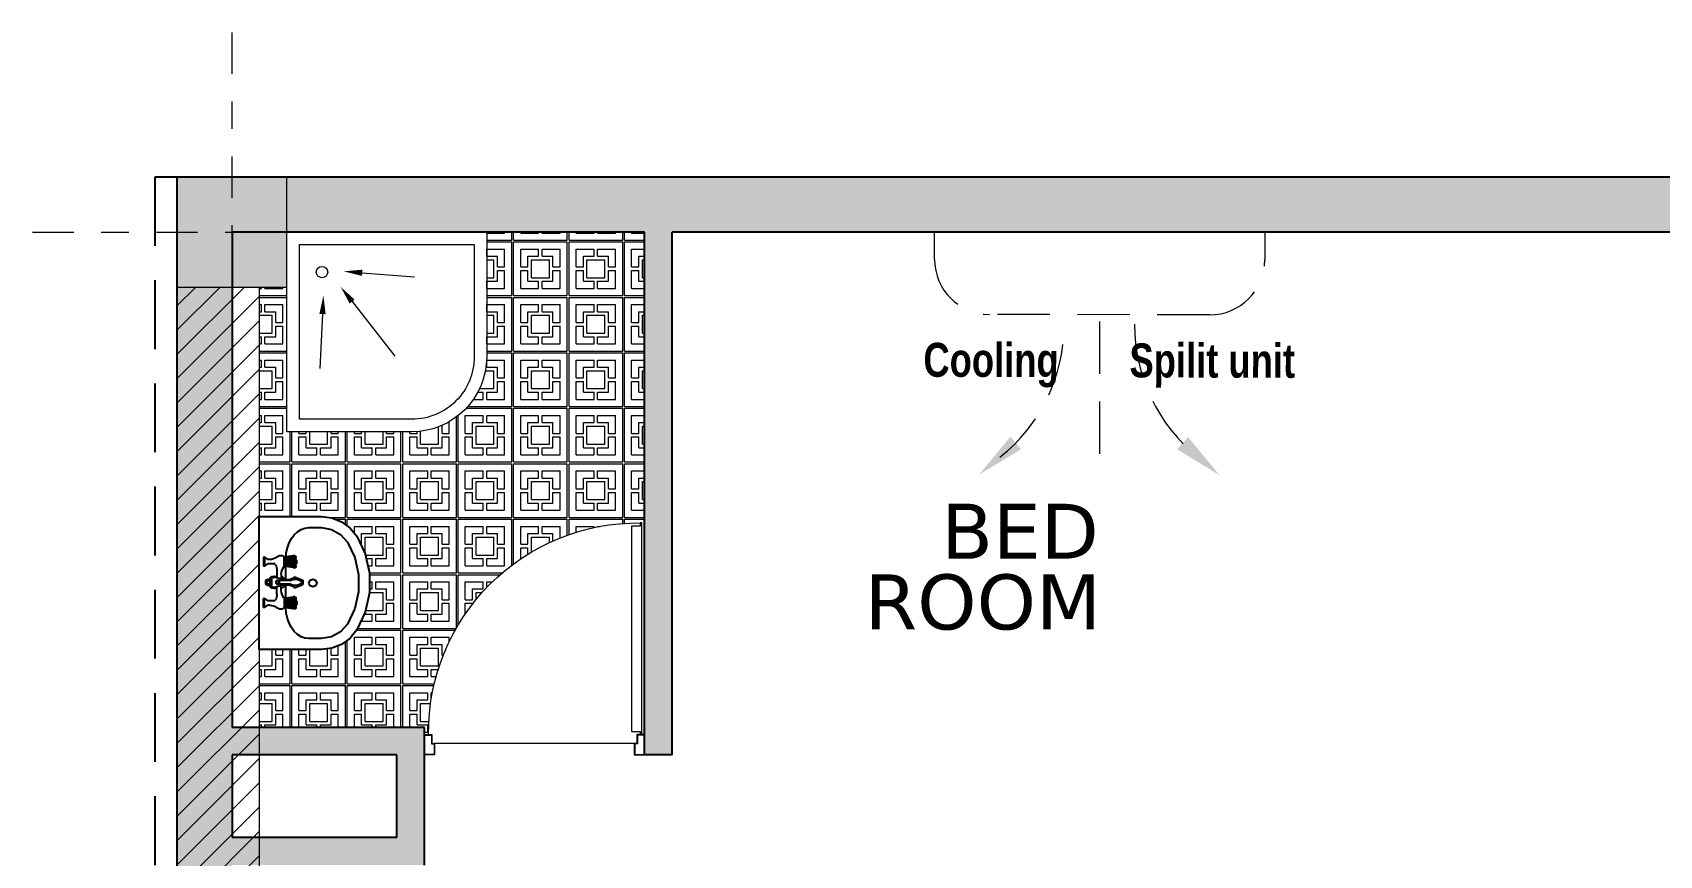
# Model space of a CAD drawing. Header units: inches. Extents: x 70 to 1974, y -315 to 363.
# Drawn here: x 104.68 to 110.59, y -217.91 to -214.92 of the extents above; entities that cross this region are included whole.
import ezdxf

# ---------------------------------------------------------------- set-up
doc = ezdxf.new("R2010")
doc.units = ezdxf.units.IN
doc.header["$MEASUREMENT"] = 0
for name, pattern in [('DASHDOT', [1, 0.5, -0.25, 0, -0.25]), ('DASHED2', [9.524999999999995, 6.349999999999998, -3.174999999999998]), ('HIDDEN', [0.375, 0.25, -0.125])]:
    doc.linetypes.add(name, pattern=pattern)
doc.layers.add('1', color=19, linetype='Continuous', lineweight=5)
doc.layers.add('LAYER1', color=8, linetype='Continuous', lineweight=9)
doc.layers.add('AX', color=7, linetype='Continuous', lineweight=18, true_color=0xb7ad8f)
for name, color, linetype in [('fer', 8, 'Continuous'), ('HID', 5, 'HIDDEN'), ('LNS', 55, 'Continuous')]:
    doc.layers.add(name, color=color, linetype=linetype)
doc.styles.add('Italic', font='italic.shx', dxfattribs={"height": 0.7})
doc.styles.add('STYLE7', font='verdana.ttf')

# ---------------------------------------------------------------- blocks, each defined once
blk = doc.blocks.new('s.botoni')
at = {"layer": 'AX'}
h = blk.add_hatch(color=256, dxfattribs=at)
h.paths.add_polyline_path([(19.47282240732161, 218.8251513843373), (19.47282240732161, 219.1106406472612), (19.75831167024549, 219.1106406472612), (19.75831167024549, 218.8251513843373)])
h.paths.add_polyline_path([(19.75831167024549, 218.7109556791678), (19.47282240732161, 218.7109556791678), (19.47282240732161, 218.8251513843373), (19.75831167024549, 218.8251513843373)])
h.paths.add_polyline_path([(19.47282240732161, 218.7109556791678), (19.35862670215204, 218.7109556791678), (19.35862670215204, 218.8251513843373), (19.47282240732161, 218.8251513843373)])
h.paths.add_polyline_path([(19.47282240732161, 218.8251513843373), (19.35862670215204, 218.8251513843373), (19.35862670215204, 219.1106406472612), (19.47282240732161, 219.1106406472612)])
at = {"layer": 'AX', "linetype": 'DASHDOT', "ltscale": 0.3}
for p, q in [((19.55758754362087, 219.6356406472612), (19.55758754362087, 218.2356406472611)), ((18.83362670215207, 218.9107981632145), (20.23362670215205, 218.9107981632145))]:
    blk.add_line(p, q, dxfattribs=at)
at = {"layer": 'AX', "linetype": 'Continuous'}
blk.add_lwpolyline([(19.35862670215204, 218.7109556791678), (19.75831167024549, 218.7109556791678), (19.75831167024549, 219.1106406472612), (19.35862670215204, 219.1106406472612), (19.35862670215204, 218.7109556791678)], dxfattribs=at)
blk = doc.blocks.new('s13')
at = {"layer": 'AX', "linetype": 'Continuous'}
h = blk.add_hatch(dxfattribs=at)
h.set_pattern_fill('ANSI31', color=256, scale=0.5)
h.set_pattern_definition([(45, (0, 0), (-0.04419417382415922, 0.04419417382415922), [])])
h.paths.add_polyline_path([(113.607708827373, -32.89527103637658), (113.3087479859042, -32.89527103637658), (113.3087479859042, -37.49574358423652), (113.607708827373, -37.49574358423652)])
blk.add_lwpolyline([(113.3087479859042, -32.89527103637658), (113.607708827373, -32.89527103637658), (113.607708827373, -37.49574358423652), (113.3087479859042, -37.49574358423652)], close=True, dxfattribs=at)
blk.add_blockref('s.botoni', (93.95012128375217, -251.6062267155444), dxfattribs=at)
blk = doc.blocks.new('sp')
at = {"layer": 'LAYER1', "color": 150, "linetype": 'DASHED2', "ltscale": 0.03}
blk.add_line((30.24614018008381, 9.75960308539679), (30.24694903423372, 9.20588219410756), dxfattribs=at)
blk.add_lwpolyline([(29.64602670977186, 10.08372420831601), (30.84602542947326, 10.08547712019644), (30.84617150547277, 9.985477226851614, -0.4142135623730951), (30.6464638708467, 9.785185288293448), (29.84646472438547, 9.784016680372858, -0.4142135623730951), (29.64617278577137, 9.983724315008018)], format="xyb", close=True, dxfattribs=at)
for centre, start, end in [((29.50170978017471, 9.747115138461865), 308.5690915006799, 0.2464745396872212), ((30.98964165397322, 9.74928811891941), 179.9209161893569, 231.5982992520001)]:
    blk.add_arc(centre, 0.6160155176707482, start, end, dxfattribs=at)
for points in [[(29.96259235004257, 9.294909317633298), (29.92369723717005, 9.339782699411714), (29.80852464817784, 9.200660669943588)], [(30.53018518108277, 9.295738435341079), (30.56894902962543, 9.340725258393192), (30.68452757444541, 9.20194030127486)]]:
    blk.add_solid(points, dxfattribs=at)
at = {"layer": 'LNS', "color": 150, "ltscale": 0.02, "insert": (29.60657843853167, 9.680269554383855), "char_height": 0.1231479902708612, "width": 1.627685543038945, "attachment_point": 1, "style": 'Italic'}
blk.add_mtext('\\pt0.2463;{\\fImpact|b0|i0|c0|p34;Cooling       Spilit unit}', dxfattribs=at)
blk = doc.blocks.new('DR100K')
at = {"color": 0}
blk.add_line((-0.0462517744191189, -0.0524474187734931), (-0.9537482255809095, -0.0524474187734931), dxfattribs=at)
at = {"color": 0, "linetype": 'Continuous'}
for p, q in [((-0.0590711259851275, -0.573103922777138), (-0.0590711259851275, -0.1073360052994259)), ((-0.0590711259851275, -0.1073360052994259), (-0.0197165123385901, -0.1073360052994259)), ((-0.0192073109907369, -0.1073360052994259), (-0.0192073109907369, -0.09231123376789)), ((-0.0192073109907369, -0.09231123376789), (-0.0114725194316918, -0.09231123376789)), ((-0.0114725194316918, -0.09231123376789), (-0.0114725194316918, -0.573103922777138)), ((-0.0590711259851275, -1.038871840254905), (-0.0590711259851275, -0.573103922777138)), ((-0.0114725194316918, -0.573103922777138), (-0.0114725194316918, -1.053896611786441)), ((-0.0197165123385901, -1.038871840254905), (-0.0590711259851275, -1.038871840254905)), ((-0.0192073109907654, -1.053896611786441), (-0.0192073109907654, -1.038871840254905)), ((-0.0114725194316918, -1.053896611786441), (-0.0192073109907654, -1.053896611786441))]:
    blk.add_line(p, q, dxfattribs=at)
for points in [[(-0.9537482255809095, -0.0524474187734931), (-0.9537482255809095, 2.75e-14), (-1, 2.75e-14), (-1, -0.0923112337678633), (-0.9657679174777626, -0.0923112337678633), (-0.9657679174777626, -0.0524474187734931)], [(-0.0462517744191189, -0.0524474187734931), (-0.0462517744191189, 0), (0, 0), (0, -0.09231123376789), (-0.0342320825222657, -0.09231123376789), (-0.0342320825222657, -0.0524474187734931)], [(-0.9556713762843856, -0.0505242680699869), (-0.9556713762843856, -0.0019231507034796), (-0.9980768492964956, -0.0019231507034796), (-0.9980768492964956, -0.0903880830643837), (-0.9676910681812672, -0.0903880830643837), (-0.9676910681812672, -0.0505242680699869)], [(-0.0443286237156144, -0.0505242680700135), (-0.0443286237156144, -0.0019231507035071), (-0.0019231507035045, -0.0019231507035071), (-0.0019231507035045, -0.0903880830643837), (-0.0323089318187613, -0.0903880830643837), (-0.0323089318187613, -0.0505242680700135)]]:
    blk.add_lwpolyline(points, close=True, dxfattribs=at)
blk.add_arc((-0.0294374869123999, -0.1025711657464425), 0.9513804500737568, 179.382095569082, 270.6161123031317, dxfattribs=at)
blk = doc.blocks.new('Bath4')
for p, q in [((-0.6519611871826887, -0.5263654078651963), (-0.6377084935788573, -0.3364802622732331)), ((-0.5472172190086677, -0.563153066866565), (-0.3492169066733618, -0.4082304888954981)), ((-0.5019002004224532, -0.670848905798883), (-0.304404905684676, -0.6801412001257855))]:
    blk.add_line(p, q)
for points in [[(-0.07424000030155067, -0.8000000008120765), (-0.8000000032495045, -0.8000000008120765), (-0.8000000032495045, -0.07424000007536055), (-0.3464000013156913, -0.07424000007536055, -0.414213562373095), (-0.07424000030155067, -0.3464000018391632)], [(-0.1196000003487847, -0.754640002985543), (-0.7546400039377897, -0.754640002985543), (-0.7546400039377897, -0.1196000038048713), (-0.3464000013156913, -0.1196000038048713, -0.4142135623730951), (-0.1196000003487847, -0.3464000018391632)]]:
    blk.add_lwpolyline(points, format="xyb", close=True)
blk.add_circle((-0.6545133307122366, -0.6727227085504842), 0.02074750537896197)
for points in [[(-0.6632693775108695, -0.5255166204538321), (-0.6406529974300368, -0.5272141952765603), (-0.6570539133774852, -0.5942145463810828)], [(-0.5542051983166204, -0.5542220111319734), (-0.5402292397007149, -0.5720841226011824), (-0.600803549963033, -0.6050809415632504)], [(-0.5013672351966096, -0.6595214366200925), (-0.5024331662238252, -0.6821763749776479), (-0.5698650131929407, -0.6676511132927394)]]:
    blk.add_solid(points)
blk = doc.blocks.new('DASTSHO')
at = {"layer": 'fer', "linetype": 'Continuous'}
h = blk.add_hatch(dxfattribs=at)
h.set_pattern_fill('EMPTY_FILL', color=256, scale=1000000, style=0)
h.set_pattern_definition([(0, (1000000, 999999.7760000007), (0, 1000000), [1e-05, -1000000])])
h.paths.add_polyline_path([(-0.3000170000000253, 0), (-0.3000170000000253, -0.279999999332432), (-0.2973366893399998, -0.3116261514138898), (-0.2893722052720022, -0.3423502613090648), (-0.2763507110814771, -0.3712960149095466), (-0.2586436062692883, -0.3976378204457944), (-0.2367559334816178, -0.4206243560435327), (-0.2113119736666249, -0.4395999989519055), (-0.1450327698050842, -0.4727310281584495), (-0.0737811661508658, -0.4930751781305675), (0, -0.4999349565205195), (0.0737811661508658, -0.4930751781305675), (0.1450327698053115, -0.4727310281584495), (0.2113119736666249, -0.4395999989519055), (0.2367559334816178, -0.4206243560435327), (0.2586436062692883, -0.397637820445766), (0.2763507110814771, -0.3712960149095466), (0.2893722052720022, -0.3423502613090648), (0.2973366893399998, -0.3116261514138898), (0.3000170000000253, -0.279999999332432), (0.3000170000000253, 0)], flags=0)
at = {"layer": 'fer', "linetype": 'ByBlock'}
for p, q in [((-0.3000340009632509, 0), (-0.3000340009632509, -0.279999999332432)), ((-0.2700173001132953, 0), (-0.3000340009632509, 0)), ((0.2700153000000682, 0), (-0.2700153000000682, 0)), ((0.3000340009632509, 0), (0.2700173001132953, 0)), ((0.3000340009632509, -0.279999999332432), (0.3000340009632509, 0)), ((-0.200716063402524, -0.1447143997921501), (-0.2177264702845605, -0.1574714820220038)), ((-0.1810102566666956, -0.1343663703879656), (-0.200716063402524, -0.1447143997921501)), ((-0.1592078010430669, -0.1267418134464719), (-0.1810102566666956, -0.1343663703879656)), ((-0.1359711531133598, -0.1220723972722055), (-0.1592078010430669, -0.1267418134464719)), ((-0.1120063466667034, -0.1204999997127061), (-0.1359711531133598, -0.1220723972722055)), ((-0.0138357996138439, -0.1204999997127061), (-0.1120063466667034, -0.1204999997127061)), ((0.1120063466667034, -0.1204999997127061), (0.0075092090532962, -0.1204999997127061)), ((0.1359711531135872, -0.1220723972722055), (0.1120063466667034, -0.1204999997127061)), ((0.1592078010430669, -0.1267418134464719), (0.1359711531135872, -0.1220723972722055)), ((0.1810102566666956, -0.1343663703879656), (0.1592078010430669, -0.1267418134464719)), ((0.200716063402524, -0.1447143997921501), (0.1810102566666956, -0.1343663703879656)), ((0.2177264702845605, -0.1574714820220038), (0.200716063402524, -0.1447143997921501)), ((-0.2479175177788875, -0.2060274131202675), (-0.2500141666666877, -0.2239999994659456)), ((-0.2416912767314443, -0.1886009147161474), (-0.2479175177788875, -0.2060274131202675)), ((-0.2315246247076175, -0.1722499995893258), (-0.2416912767314443, -0.1886009147161474)), ((-0.2177264702845605, -0.1574714820220038), (-0.2315246247076175, -0.1722499995893258)), ((0.2315246247076175, -0.1722499995893258), (0.2177264702845605, -0.1574714820220038)), ((0.2416912767314443, -0.1886009147161474), (0.2315246247076175, -0.1722499995893258)), ((0.2479175177791149, -0.2060274131202675), (0.2416912767314443, -0.1886009147161474)), ((0.2500141666666877, -0.2239999994659456), (0.2479175177791149, -0.2060274131202675)), ((-0.2500141666666877, -0.2239999994659456), (-0.2500141666666877, -0.279999999332432)), ((0.2500141666666877, -0.279999999332432), (0.2500141666666877, -0.2239999994659456))]:
    blk.add_line(p, q, dxfattribs=at)
at = {"layer": 'fer'}
for p, q in [((-0.1160968452718407, -0.0184210542499841), (-0.0760968452716497, -0.0184210542499841)), ((-0.1160968452718407, -0.023421054250008), (-0.1160968452718407, -0.0184210542499841)), ((-0.1160968452718407, -0.023421054250008), (-0.0760968452716497, -0.023421054250008)), ((-0.1160968452718407, -0.023421054250008), (-0.1060968452718498, -0.0384210542499943)), ((-0.1060968452718498, -0.0471336962975215), (-0.1060968452718498, -0.0384210542499943)), ((-0.0760968452716497, -0.023421054250008), (-0.08609684527186799, -0.0384210542499943)), ((-0.08609684527186799, -0.0709303121004155), (-0.08609684527186799, -0.0384210542499943)), ((-0.0760968452716497, -0.023421054250008), (-0.0760968452716497, -0.0184210542499841)), ((-0.0142280906011365, -0.1177103118311891), (-0.0260269404229803, -0.0655969755009664)), ((-0.0160905242405534, -0.054471083211439), (0.0097639591685947, -0.054471083211439)), ((0.007901500041271, -0.1177103118272953), (0.01970034986266, -0.0655969755009664)), ((0.0697702547113295, -0.023421054250008), (0.0697702547113295, -0.0184210542499841)), ((0.1097702547112931, -0.0184210542499841), (0.0697702547113295, -0.0184210542499841)), ((0.0697702547113295, -0.023421054250008), (0.0797702547113204, -0.0384210542499943)), ((0.1097702547112931, -0.023421054250008), (0.0697702547113295, -0.023421054250008)), ((0.0797702547113204, -0.0709303121004155), (0.0797702547113204, -0.0384210542499943)), ((0.1097702547112931, -0.023421054250008), (0.0997702547113022, -0.0384210542499943)), ((0.0997702547113022, -0.0471336962975215), (0.0997702547113022, -0.0384210542499943)), ((0.1097702547112931, -0.023421054250008), (0.1097702547112931, -0.0184210542499841)), ((-0.1235980940573427, -0.1036708536094295), (-0.1178713879201041, -0.1126708536094441)), ((-0.1227831040528144, -0.1530430205613982), (-0.1178713879201041, -0.1213966137416946)), ((-0.1202398801447089, -0.1530430205613982), (-0.1158368087935742, -0.1213966137416946)), ((-0.1147614872984377, -0.1213966137416946), (-0.1188957282756746, -0.1530430205613982)), ((-0.1178713879201041, -0.1213966137416946), (-0.1178713879201041, -0.1126708536094441)), ((-0.0743223026233864, -0.1126708536094441), (-0.1178713879201041, -0.1126708536094441)), ((-0.0743223026233864, -0.1213966137416946), (-0.1178713879201041, -0.1213966137416946)), ((-0.1178521242234183, -0.1530430205613982), (-0.1139266040565872, -0.1213966137416946)), ((-0.1127906124090714, -0.1213966137416946), (-0.1164321346639099, -0.1530430205613982)), ((-0.1151887283638189, -0.1530430205613982), (-0.1117958873689986, -0.1213966137416946)), ((-0.1135016249766068, -0.1530430205613982), (-0.1104462046591834, -0.1213966137416946)), ((-0.1084849736741944, -0.1530430205613982), (-0.1064328836173445, -0.1213966137416946)), ((-0.1055404518190244, -0.1530430205613982), (-0.1040772661331175, -0.1213966137416946)), ((-0.1018212414342088, -0.1213966137416946), (-0.1027204209453885, -0.1530430205613982)), ((-0.0981690285439072, -0.1530430205613982), (-0.0981801275131602, -0.1213966137416946)), ((-0.0960968452718589, -0.1643821688481637), (-0.0960968452718589, -0.1213966137416946)), ((-0.0940246619995833, -0.1530430205613982), (-0.0940135630303303, -0.1213966137416946)), ((-0.0903724491092817, -0.1213966137416946), (-0.08947326959810199, -0.1530430205613982)), ((-0.0866532387244661, -0.1530430205613982), (-0.0881164244103729, -0.1213966137416946)), ((-0.0837087168692961, -0.1530430205613982), (-0.085760806926146, -0.1213966137416946)), ((-0.0786920655668837, -0.1530430205613982), (-0.08174748588430701, -0.1213966137416946)), ((-0.0770049621796716, -0.1530430205613982), (-0.0803978031744919, -0.1213966137416946)), ((-0.0794030781344191, -0.1213966137416946), (-0.0757615558795806, -0.1530430205613982)), ((-0.0743415663202995, -0.1530430205613982), (-0.0782670864869033, -0.1213966137416946)), ((-0.0774322032450527, -0.1213966137416946), (-0.0732979622678158, -0.1530430205613982)), ((-0.071953810399009, -0.1530430205613982), (-0.0763568817499163, -0.1213966137416946)), ((-0.0728507039164015, -0.1114184988152829), (-0.0743223026233864, -0.1126708536094441)), ((-0.0743223026233864, -0.1213966137416946), (-0.0743223026233864, -0.1126708536094441)), ((-0.069410586490676, -0.1530430205613982), (-0.0743223026233864, -0.1213966137416946)), ((-0.0610968452717771, -0.1036708536094579), (-0.0660968452716588, -0.1056708536094675)), ((-0.0571290217847036, -0.0794963576336159), (-0.0228800161623895, -0.0794963576336159)), ((-0.0404458174359661, -0.0994963576336261), (-0.018351866305693, -0.0994963576336261)), ((-0.0116869351850255, -0.1399184982915074), (-0.0115482551766491, -0.0830807662923405)), ((0.0053603446247053, -0.1399184982915074), (0.0052216646161014, -0.0830807662923405)), ((0.0341192268756458, -0.0994963576336261), (0.0120252757453727, -0.0994963576336261)), ((0.0508024312243833, -0.0794963576336159), (0.0165534256020692, -0.0794963576336159)), ((0.0547702547114568, -0.1036708536094579), (0.0597702547113386, -0.1056708536094675)), ((0.0630839959303558, -0.1530430205613982), (0.0679957120630661, -0.1213966137416946)), ((0.0656272198384613, -0.1530430205613982), (0.07003029118959599, -0.1213966137416946)), ((0.0665241133560812, -0.1114184988152829), (0.0679957120630661, -0.1126708536094441)), ((0.0711056126847325, -0.1213966137416946), (0.0669713717074956, -0.1530430205613982)), ((0.0679957120630661, -0.1126708536094441), (0.1115447973597838, -0.1126708536094441)), ((0.0679957120630661, -0.1213966137416946), (0.0679957120630661, -0.1126708536094441)), ((0.0679957120630661, -0.1213966137416946), (0.1115447973597838, -0.1213966137416946)), ((0.0680149757597519, -0.1530430205613982), (0.07194049592658298, -0.1213966137416946)), ((0.0730764875740988, -0.1213966137416946), (0.0694349653192603, -0.1530430205613982)), ((0.0706783716193513, -0.1530430205613982), (0.0740712126141716, -0.1213966137416946)), ((0.0723654750065634, -0.1530430205613982), (0.0754208953239868, -0.1213966137416946)), ((0.0773821263089758, -0.1530430205613982), (0.0794342163658257, -0.1213966137416946)), ((0.0803266481641458, -0.1530430205613982), (0.0817898338500527, -0.1213966137416946)), ((0.0840458585489614, -0.1213966137416946), (0.0831466790377817, -0.1530430205613982)), ((0.0876980714390357, -0.1530430205613982), (0.08768697247000999, -0.1213966137416946)), ((0.0897702547113113, -0.1643821688481637), (0.0897702547113113, -0.1213966137416946)), ((0.09184243798358699, -0.1530430205613982), (0.09185353695284, -0.1213966137416946)), ((0.0954946508738886, -0.1213966137416946), (0.0963938303850682, -0.1530430205613982)), ((0.0992138612584768, -0.1530430205613982), (0.0977506755727973, -0.1213966137416946)), ((0.1021583831138741, -0.1530430205613982), (0.1001062930570242, -0.1213966137416946)), ((0.1071750344162865, -0.1530430205613982), (0.1041196140988632, -0.1213966137416946)), ((0.1088621378034986, -0.1530430205613982), (0.1054692968086783, -0.1213966137416946)), ((0.1064640218487511, -0.1213966137416946), (0.1101055441035896, -0.1530430205613982)), ((0.1115255336628707, -0.1530430205613982), (0.1076000134962669, -0.1213966137416946)), ((0.1084348967381175, -0.1213966137416946), (0.1125691377153544, -0.1530430205613982)), ((0.1139132895841612, -0.1530430205613982), (0.1095102182332539, -0.1213966137416946)), ((0.117271503496795, -0.1036708536094295), (0.1115447973597838, -0.1126708536094441)), ((0.1115447973597838, -0.1213966137416946), (0.1115447973597838, -0.1126708536094441)), ((0.1164565134924942, -0.1530430205613982), (0.1115447973597838, -0.1213966137416946)), ((-0.1230968452719026, -0.160382168848173), (-0.1230968452719026, -0.1530430205613982)), ((-0.1227831040528144, -0.160382168848173), (-0.1227831040528144, -0.1530430205613982)), ((-0.1202398801447089, -0.160382168848173), (-0.1202398801447089, -0.1530430205613982)), ((-0.0730968452717207, -0.1643821688481637), (-0.1190968452717698, -0.1643821688481637)), ((-0.1188957282756746, -0.160382168848173), (-0.1188957282756746, -0.1530430205613982)), ((-0.1178521242234183, -0.160382168848173), (-0.1178521242234183, -0.1530430205613982)), ((-0.1164321346639099, -0.160382168848173), (-0.1164321346639099, -0.1530430205613982)), ((-0.1151887283638189, -0.160382168848173), (-0.1151887283638189, -0.1530430205613982)), ((-0.1135016249766068, -0.160382168848173), (-0.1135016249766068, -0.1530430205613982)), ((-0.1084849736741944, -0.1643821688481637), (-0.1084849736741944, -0.1530430205613982)), ((-0.1055404518190244, -0.1643821688481637), (-0.1055404518190244, -0.1530430205613982)), ((-0.1050968452716461, -0.1653821688481685), (-0.1050968452716461, -0.1643821688481637)), ((-0.1027204209453885, -0.1643821688481637), (-0.1027204209453885, -0.1530430205613982)), ((-0.0910968452717498, -0.1693821688481591), (-0.1010968452717407, -0.1693821688481591)), ((-0.0981690285439072, -0.1643821688481637), (-0.0981690285439072, -0.1530430205613982)), ((-0.0981690285439072, -0.1643821688481637), (-0.0981690285439072, -0.1530430205613982)), ((-0.0940246619995833, -0.1643821688481637), (-0.0940246619995833, -0.1530430205613982)), ((-0.08947326959810199, -0.1643821688481637), (-0.08947326959810199, -0.1530430205613982)), ((-0.0870968452718444, -0.1653821688481685), (-0.0870968452718444, -0.1643821688481637)), ((-0.0866532387244661, -0.1643821688481637), (-0.0866532387244661, -0.1530430205613982)), ((-0.0837087168692961, -0.1643821688481637), (-0.0837087168692961, -0.1530430205613982)), ((-0.0786920655668837, -0.160382168848173), (-0.0786920655668837, -0.1530430205613982)), ((-0.0770049621796716, -0.160382168848173), (-0.0770049621796716, -0.1530430205613982)), ((-0.0757615558795806, -0.160382168848173), (-0.0757615558795806, -0.1530430205613982)), ((-0.0743415663202995, -0.160382168848173), (-0.0743415663202995, -0.1530430205613982)), ((-0.0732979622678158, -0.160382168848173), (-0.0732979622678158, -0.1530430205613982)), ((-0.071953810399009, -0.160382168848173), (-0.071953810399009, -0.1530430205613982)), ((-0.069410586490676, -0.160382168848173), (-0.069410586490676, -0.1530430205613982)), ((-0.0690968452718153, -0.160382168848173), (-0.0690968452718153, -0.1530430205613982)), ((-0.0278779568504888, -0.1595103670101139), (-0.0128478276556052, -0.1961542058915313)), ((-0.0128478276556052, -0.1961542058915313), (0.006521237095285, -0.1961542058915313)), ((0.0215513662901685, -0.1595103670101139), (0.006521237095285, -0.1961542058915313)), ((0.0627702547112676, -0.160382168848173), (0.0627702547112676, -0.1530430205613982)), ((0.0630839959303558, -0.160382168848173), (0.0630839959303558, -0.1530430205613982)), ((0.0656272198384613, -0.160382168848173), (0.0656272198384613, -0.1530430205613982)), ((0.0667702547114004, -0.1643821688481637), (0.1127702547114495, -0.1643821688481637)), ((0.0669713717074956, -0.160382168848173), (0.0669713717074956, -0.1530430205613982)), ((0.0680149757597519, -0.160382168848173), (0.0680149757597519, -0.1530430205613982)), ((0.0694349653192603, -0.160382168848173), (0.0694349653192603, -0.1530430205613982)), ((0.0706783716193513, -0.160382168848173), (0.0706783716193513, -0.1530430205613982)), ((0.0723654750065634, -0.160382168848173), (0.0723654750065634, -0.1530430205613982)), ((0.0773821263089758, -0.1643821688481637), (0.0773821263089758, -0.1530430205613982)), ((0.0803266481641458, -0.1643821688481637), (0.0803266481641458, -0.1530430205613982)), ((0.0807702547112968, -0.1653821688481685), (0.0807702547112968, -0.1643821688481637)), ((0.0831466790377817, -0.1643821688481637), (0.0831466790377817, -0.1530430205613982)), ((0.0847702547114295, -0.1693821688481591), (0.0947702547114204, -0.1693821688481591)), ((0.0876980714390357, -0.1643821688481637), (0.0876980714390357, -0.1530430205613982)), ((0.09184243798358699, -0.1643821688481637), (0.09184243798358699, -0.1530430205613982)), ((0.09184243798358699, -0.1643821688481637), (0.09184243798358699, -0.1530430205613982)), ((0.0963938303850682, -0.1643821688481637), (0.0963938303850682, -0.1530430205613982)), ((0.0987702547113259, -0.1653821688481685), (0.0987702547113259, -0.1643821688481637)), ((0.0992138612584768, -0.1643821688481637), (0.0992138612584768, -0.1530430205613982)), ((0.1021583831138741, -0.1643821688481637), (0.1021583831138741, -0.1530430205613982)), ((0.1071750344162865, -0.160382168848173), (0.1071750344162865, -0.1530430205613982)), ((0.1088621378034986, -0.160382168848173), (0.1088621378034986, -0.1530430205613982)), ((0.1101055441035896, -0.160382168848173), (0.1101055441035896, -0.1530430205613982)), ((0.1115255336628707, -0.160382168848173), (0.1115255336628707, -0.1530430205613982)), ((0.1125691377153544, -0.160382168848173), (0.1125691377153544, -0.1530430205613982)), ((0.1139132895841612, -0.160382168848173), (0.1139132895841612, -0.1530430205613982)), ((0.1164565134924942, -0.160382168848173), (0.1164565134924942, -0.1530430205613982)), ((0.1167702547113549, -0.160382168848173), (0.1167702547113549, -0.1530430205613982))]:
    blk.add_line(p, q, dxfattribs=at)
at = {"layer": 'fer', "linetype": 'ByBlock'}
for points in [[(-0.3000170000000253, -0.279999999332432), (-0.2940059668887898, -0.3271581549398093), (-0.2763572343276337, -0.3713008508564144), (-0.248199324857751, -0.4096054465768191), (-0.2113327550580379, -0.439622610423868)], [(-0.2500141666666877, -0.279999999332432), (-0.2422026474062022, -0.3257694632131916), (-0.219652385086647, -0.3663576393273047), (-0.1849161602822278, -0.3971697825644185)], [(0.1849161602822278, -0.3971697825644185), (0.2196523850868743, -0.3663576393273047), (0.2422026474064296, -0.3257694632131916), (0.2500141666666877, -0.279999999332432)], [(0.2113327550582653, -0.439622610423868), (0.248199324857751, -0.4096054465768191), (0.2763572343276337, -0.3713008508564144), (0.2940059668890171, -0.3271581549398093), (0.3000170000000253, -0.279999999332432)], [(-0.2113327613562888, -0.4396226205454071), (-0.1311220184827562, -0.4779007318633434), (-0.044438561935749, -0.4975241327791197), (0.044438561935749, -0.4975241327791197), (0.1311220184827562, -0.4779007318633434), (0.2113327613562888, -0.4396226205454071)], [(-0.1849161602822278, -0.3971697825644185), (-0.1147317625088817, -0.4306631288981464), (-0.0388837404520928, -0.4478336041511568), (0.0388837404520928, -0.4478336041511568), (0.1147317625088817, -0.4306631288981464), (0.1849161602822278, -0.3971697825644185)]]:
    blk.add_lwpolyline(points, dxfattribs=at)
blk.add_lwpolyline([(0, -0.2239999994659456), (-0.0123750698849108, -0.2291256307829599), (-0.0175009916665658, -0.2414999994242351), (-0.0123750698849108, -0.2538743680654818), (0, -0.2589999993824961), (0.0123750698849108, -0.2538743680654818), (0.0175009916667932, -0.2414999994242351), (0.0123750698849108, -0.2291256307829599)], close=True, dxfattribs=at)
blk.add_lwpolyline([(0, -0.2239999994659456), (-0.0123750698849108, -0.2291256307829599), (-0.0175009916665658, -0.2414999994242351), (-0.0123750698849108, -0.2538743680654818), (0, -0.2589999993824961), (0.0123750698849108, -0.2538743680654818), (0.0175009916667932, -0.2414999994242351), (0.0123750698849108, -0.2291256307829599)], close=True, dxfattribs=at)
at = {"layer": 'fer'}
for centre, radius in [((-0.0031632952802738, -0.0408649792491644), 0.013140189983492), ((-0.0031632952802738, -0.0408649792491644), 0.008140189983492), ((-0.0031632952802738, -0.0830807662923405), 0.0083849530916307), ((-0.0031632952802738, -0.0830807662923405), 0.0063849530916307)]:
    blk.add_circle(centre, radius, dxfattribs=at)
for centre, radius, start, end in [((-0.1560968452718043, -0.0471336962975215), 0.05, 320.0875665523636, 0), ((-0.0960968452718589, -0.0973236101860664), 0.02822421272305, 60.12195486886985, 69.24910045272331), ((-0.0571290217847036, -0.0294963576336329), 0.05, 240.1219548688698, 270), ((-0.0031632952802738, -0.0680193753928222), 0.0278740083001488, 117.5903016861302, 204.3144972568637), ((-0.0160905242405534, -0.0644710832114299), 0.0099999999999998, 90, 186.4645191786771), ((-0.0031632952802738, -0.0680193753928222), 0.0278740083001488, 335.6855027431363, 62.40969831386976), ((0.0097639336802331, -0.0644710832114299), 0.0099999999999998, 353.5354808213227, 90), ((0.0508024312243833, -0.0294963576336329), 0.05, 270, 299.8780451311302), ((0.0897702547113113, -0.0973236101860664), 0.02822421272305, 110.7508995472767, 119.87804513113), ((0.1497702547114841, -0.0471336962975215), 0.05, 180, 219.9124334476365), ((-0.0960968452718589, -0.0973236101860664), 0.02822421272305, 140.0875665523635, 192.9962019817974), ((-0.0404458174359661, -0.1494963576336374), 0.05, 90, 130.398331909249), ((-0.0031632952802738, -0.0913731530329472), 0.0278740083001488, 196.9433346631399, 246.1872807523373), ((-0.0679342944883956, -0.1230592141956208), 0.0541589948805386, 317.6978951728651, 11.29111620237915), ((0.0250594597989675, -0.1613120622429847), 0.0425203730330874, 149.7922538139631, 221.2188513643501), ((-0.0313860503592878, -0.1613120622429847), 0.0425203730330874, 318.7811486356499, 30.20774618603685), ((0.0616077039280754, -0.1230592141956208), 0.0541589948805389, 168.7088837976208, 222.3021048271349), ((-0.0031632952802738, -0.0913731530329472), 0.0278740083001488, 293.8127192465341, 343.0566653368586), ((0.0341192268756458, -0.1494963576336374), 0.05, 49.60166809075096, 90), ((0.0897702547113113, -0.0973236101860664), 0.02822421272305, 347.0037980182026, 39.91243344763645), ((-0.1190968452717698, -0.160382168848173), 0.004, 180, 270), ((-0.1187831040526817, -0.160382168848173), 0.004, 180, 270), ((-0.1162398801445761, -0.160382168848173), 0.004, 180, 270), ((-0.1148957282757692, -0.160382168848173), 0.004, 179.9999999999984, 270), ((-0.1138521242232855, -0.160382168848173), 0.004, 180, 270), ((-0.1124321346640045, -0.160382168848173), 0.004, 180, 270.0000000000017), ((-0.1111887283639135, -0.160382168848173), 0.004, 180, 270), ((-0.1095016249767013, -0.160382168848173), 0.004, 180, 270.0000000000017), ((-0.1010968452717407, -0.1653821688481685), 0.004, 180, 270), ((-0.0910968452717498, -0.1653821688481685), 0.004, 270, 0), ((-0.0826920655667891, -0.160382168848173), 0.004, 270.0000000000017, 0), ((-0.08100496217957699, -0.160382168848173), 0.004, 270.0000000000017, 0), ((-0.079761555879486, -0.160382168848173), 0.004, 270.0000000000017, 0), ((-0.078341566320205, -0.160382168848173), 0.004, 270.0000000000017, 0), ((-0.0772979622679486, -0.160382168848173), 0.004, 270.0000000000017, 1.6284e-12), ((-0.0759538103989144, -0.160382168848173), 0.004, 270.0000000000017, 0), ((-0.0734105864908088, -0.160382168848173), 0.004, 270.0000000000017, 0), ((-0.0730968452717207, -0.160382168848173), 0.004, 269.9999999999984, 0), ((-0.0031632952802738, -0.186035623642681), 0.005, 221.2188513643501, 318.7811486356499), ((0.0667702547114004, -0.160382168848173), 0.004, 180, 270.0000000000017), ((0.0670839959302612, -0.160382168848173), 0.004, 180, 269.9999999999984), ((0.0696272198385941, -0.160382168848173), 0.004, 180, 269.9999999999984), ((0.070971371707401, -0.160382168848173), 0.004, 179.9999999999984, 269.9999999999984), ((0.0720149757598847, -0.160382168848173), 0.004, 180, 269.9999999999984), ((0.0734349653191657, -0.160382168848173), 0.004, 180, 269.9999999999984), ((0.0746783716192567, -0.160382168848173), 0.004, 180, 269.9999999999984), ((0.0763654750064689, -0.160382168848173), 0.004, 180, 269.9999999999984), ((0.0847702547114295, -0.1653821688481685), 0.004, 180, 270), ((0.0947702547114204, -0.1653821688481685), 0.004, 270, 0), ((0.1031750344163811, -0.160382168848173), 0.004, 269.9999999999984, 0), ((0.1048621378033658, -0.160382168848173), 0.004, 270, 0), ((0.1061055441036842, -0.160382168848173), 0.004, 269.9999999999984, 0), ((0.1075255336629652, -0.160382168848173), 0.004, 270, 0), ((0.1085691377152216, -0.160382168848173), 0.004, 270, 1.6284e-12), ((0.1099132895842558, -0.160382168848173), 0.004, 270, 0), ((0.1124565134923614, -0.160382168848173), 0.004, 270, 0), ((0.1127702547114495, -0.160382168848173), 0.004, 270, 0)]:
    blk.add_arc(centre, radius, start, end, dxfattribs=at)

msp = doc.modelspace()

# ---------------------------------------------------------------- hatches: boundary and pattern name
h = msp.add_hatch(color=156)
h.dxf.hatch_style = 1
h.paths.add_polyline_path([(124.6441088512823, -220.4432603477314), (122.4437938193757, -220.4432603477314), (122.4437938193757, -221.1432603477313), (122.51764280639, -221.1432603477313), (122.5437938193757, -221.1432603477314), (122.5437938193757, -220.5432603477314), (124.6441088512823, -220.5432603477314)], flags=17)
h.paths.add_polyline_path([(115.1430696927511, -223.5429366058648), (114.5437938193756, -223.5429366058648), (114.5437938193756, -223.6429366058647), (115.1430696927511, -223.6429366058648)], flags=17)
h.paths.add_polyline_path([(125.0437938193757, -215.4432603477313), (120.1237938193757, -215.4432603477313), (120.1237938193757, -215.6432603477313), (120.1237938193757, -216.9432603477313), (113.7437938193757, -216.9432603477313), (113.7437938193757, -217.1432603477314), (113.7437938193757, -221.1432603477313), (113.1414836763254, -221.1432603477313), (113.1414836763254, -221.7432603477313), (110.8437938193756, -221.7432603477313), (110.8437938193756, -221.1432603477313), (110.7437938193757, -221.1432603477313), (110.7437938193757, -221.8432603477314), (113.6437938193756, -221.8432603477313), (113.6437938193757, -223.5429366058648), (110.8437938193757, -223.542936605865), (110.8437938193757, -222.6432603477313), (110.7437938193757, -222.6432603477314), (110.7437938193758, -223.642936605865), (113.7437938193757, -223.6429366058648), (113.7437938193757, -221.8432603477314), (115.3437938193758, -221.8432603477314), (115.3437938193758, -223.4432603477313), (117.4437938193757, -223.4432603477313), (117.4437938193756, -221.6432603477313), (116.9437938193757, -221.6432603477313), (116.9437938193757, -221.8432603477313), (117.2437938193757, -221.8432603477313), (117.2437938193757, -223.2432603477313), (115.5437938193757, -223.2432603477313), (115.5437938193757, -221.8432603477313), (115.8437938193757, -221.8432603477313), (115.8437938193757, -221.6432603477313), (115.3437938193758, -221.6432603477313), (113.9437938193757, -221.6432603477313), (113.9437938193756, -217.1432603477313), (117.2437938193757, -217.1432603477313), (117.2437938193757, -220.0432603477313), (118.9437938193756, -220.0432603477313), (118.9437938193757, -223.642936969867), (119.0487603863463, -223.6429299487353), (121.2437938193757, -223.642945315825), (121.2437938193757, -222.8432603477316), (121.1437938193757, -222.8432603477316), (121.1437938193757, -223.542945315825), (119.1437938193757, -223.5429453158248), (119.1437938193757, -222.0432603477313), (121.2437938193757, -222.0432603477316), (121.2437938193757, -221.9432603477315), (119.1437938193757, -221.9432603477314), (119.1437938193756, -219.9432603477313), (121.1437938193757, -219.9432603477313), (121.1437938193758, -221.1432603477314), (121.2437938193757, -221.1432603477315), (121.2437938193757, -219.8432603477314), (117.4437938193757, -219.8432603477314), (117.4437938193757, -217.1432603477313), (120.1737938193758, -217.1432603477314), (120.1737938193758, -217.5432603477314), (121.1437938193757, -217.5432603477313), (121.1437938193757, -219.0432603477313), (121.2437938193757, -219.0432603477313), (121.2437938193757, -217.5432603477314), (121.6437938193757, -217.5432603477314), (121.6437938193757, -217.4432603477313), (120.2737938193758, -217.4432603477313), (120.2737938193758, -215.6432603477313), (124.8437938193757, -215.6432603477313), (124.8437938193757, -217.4432603477314), (122.4437938193757, -217.4432603477313), (122.4437938193757, -218.1432603477314), (122.5437938193757, -218.1432603477314), (122.5437938193757, -217.5432603477313), (124.8437938193757, -217.5432603477314), (124.8437938193757, -218.9432603477314), (122.4437938193757, -218.9432603477314), (122.4437938193757, -219.6432603477314), (122.5437938193757, -219.6432603477314), (122.5437938193757, -219.0432603477313), (124.8437938193757, -219.0432603477314), (124.8437938193757, -221.9432603477314), (122.4437938193757, -221.9432603477314), (122.4437938193757, -222.0432603477313), (124.8437938193757, -222.0432603477314), (124.8437938193757, -223.5429453158248), (122.5437938193757, -223.5429453158249), (122.5437938193757, -222.8432603477314), (122.4437938193757, -222.8432603477314), (122.4437938193757, -223.6429453158249), (124.8437938193757, -223.6429453158248), (124.8437938193757, -226.7429425872647), (122.4737938193757, -226.7429425872647), (122.4737938193757, -224.4429453158249), (122.3737938193757, -224.4429453158249), (122.3737938193757, -226.7429425872647), (120.4916433233284, -226.7429425872647), (120.4916433233284, -226.4750088125467), (119.9705655129824, -226.4750088125467), (119.9705655129824, -226.8429425872647), (119.1437927207487, -226.8429425872646), (119.1437937644444, -224.942942587266), (121.5737938193757, -224.942942587266), (121.5737938193757, -224.842942587266), (119.1437938193757, -224.842942587266), (118.9437938193757, -224.842942587266), (118.9437927207487, -226.8429425872646), (118.2705652064734, -226.8429425872646), (118.2705660999635, -229.0432504822121), (119.1705660999605, -229.0432504822122), (119.1705660693484, -228.9432504822122), (118.4705660693516, -228.9432504822121), (118.470565457008, -226.9429425872647), (119.9705654570127, -226.9429425872647), (119.9705660999594, -229.0432467242017), (120.0705660999691, -229.0432504822123), (120.0705655696464, -227.3108755162307), (120.4916433233284, -227.3108755162307), (120.4916433233284, -226.9429425872647), (124.8437938193757, -226.9429425872646), (124.8437938193757, -230.4432603477314), (125.0437938193757, -230.4432603477314)])
h.paths.add_polyline_path([(113.7949488909008, -221.2432603477313), (113.7949488909008, -221.7432603477313), (113.6414836763254, -221.7432603477313), (113.6414836763254, -221.2432603477313)], flags=16)
h.paths.add_polyline_path([(113.5414836763254, -221.2432603477313), (113.5414836763254, -221.7432603477313), (113.2414836763254, -221.7432603477313), (113.2414836763254, -221.2432603477313)], flags=16)
h.paths.add_polyline_path([(120.3916433233284, -226.5750088125467), (120.3916433233284, -226.8429425872646), (120.0705655129824, -226.8429425872646), (120.0705655129824, -226.5750088125467)], flags=16)
h.paths.add_polyline_path([(120.0705655129824, -226.9429425872647), (120.0705654570131, -226.9429425872647), (120.0705655390339, -227.2108755162307)], flags=16)
h.paths.add_polyline_path([(120.3916433233284, -226.9429421643887), (120.3916433233284, -227.2108755162307), (120.0705655129824, -227.2108755162307), (120.0705655129824, -226.9429421643887)], flags=16)
h.paths.add_polyline_path([(121.6437938193757, -230.2432603477313), (118.270565135654, -230.2432583378117), (118.2705650164851, -230.4432583378116), (121.6437938193757, -230.4432603477313)], flags=17)
h.paths.add_polyline_path([(117.2960474696793, -230.2432577571508), (117.0960474696793, -230.2432576379819), (117.0960474696793, -230.4432576379819), (117.2960474696793, -230.4432576379819)], flags=17)
h.paths.add_polyline_path([(115.8960603902707, -224.8429366058648), (113.6560469911649, -224.8429366058648), (113.6560469911649, -225.5429366058649), (113.7560469911649, -225.5429366058649), (113.7560469911649, -224.9429366058649), (115.696060159875, -224.9429366058649), (115.6960479481813, -230.2432603477313), (114.7760474696731, -230.2432603477313), (114.7760474696731, -230.4432603477312), (115.8960474696698, -230.4432603477313), (115.8960410483047, -230.347260347946)], flags=17)
h.paths.add_polyline_path([(113.5760474696731, -230.2432603477313), (112.6560469911649, -230.2432603477313), (112.6560469911649, -224.842936605865), (112.5560469911649, -224.842936605865), (112.5560469911649, -230.2432603477313), (109.9041088512822, -230.2432603477314), (109.9041088512822, -230.4432603477314), (113.5760474696731, -230.4432603477312)])
h.paths.add_polyline_path([(112.4437938193757, -216.9432603477313), (110.7437938193757, -216.9432603477313), (110.7437938193757, -217.1432603477313), (110.7437938193757, -220.1432603477313), (110.8437938193756, -220.1432603477313), (110.8437938193756, -217.1432603477313), (112.4437938193757, -217.1432603477313)])
h.paths.add_polyline_path([(105.4037938193757, -215.6432603477313), (106.9027546608446, -215.6432603477313), (106.9027546608446, -217.5432603477313), (107.0027546608445, -217.5432603477313), (107.0027546608445, -215.6432603477313), (112.1437938193756, -215.6432603477313), (112.1437938193756, -215.4432603477313), (105.2037938193757, -215.4432603477313), (105.2037938193757, -230.4432603477313), (105.4037938193757, -230.4432603477313), (105.8985444180498, -230.4432603477313), (105.8985444180498, -230.2432603477313), (105.4037938193757, -230.2432603477313), (105.4037938193757, -220.1432603477313), (107.0831285580716, -220.1432603477313), (107.0831285580716, -220.6432603477313), (107.8831285580716, -220.6432603477313), (107.8831285580716, -220.1432603477313), (109.743793819376, -220.1432603477323), (109.743793819376, -220.0432603477324), (105.4037938193757, -220.0432603477313), (105.4037938193757, -217.9432603477314), (106.1027546608445, -217.9432603477314), (106.1027546608445, -217.4432603477314), (105.4037938193757, -217.4432603477313)])
h.paths.add_polyline_path([(105.4037938193757, -217.5432603477313), (106.0027546608445, -217.5432603477313), (106.0027546608445, -217.8432603477314), (105.4037938193757, -217.8432603477313)], flags=16)
h.paths.add_polyline_path([(107.1831285580717, -220.1432603477314), (107.4331285580716, -220.1432603477314), (107.4331285580716, -220.5432603477313), (107.1831285580716, -220.5432603477313)], flags=16)
h.paths.add_polyline_path([(107.5331285580716, -220.1432603477313), (107.7831285580716, -220.1432603477313), (107.7831285580716, -220.5432603477313), (107.5331285580717, -220.5432603477313)], flags=16)
at = {"layer": 'AX', "true_color": 0x7aafdf}
h = msp.add_hatch(dxfattribs=at)
h.set_pattern_fill('AR-TILE03', color=143, scale=0.013, angle=1080, pattern_type=2)
h.set_pattern_definition([(0, (0.6393773333887225, -46.61429858539483), (1.48059798016915e-16, 0.2015), [0.195, -0.0065]), (90, (0.6393773333887225, -46.61429858539483), (-0.2015, 1.603981145183246e-16), [0.195, -0.0065]), (0, (0.6393773333887225, -46.41929858539484), (1.48059798016915e-16, 0.2015), [0.195, -0.0065]), (90, (0.8343773333887157, -46.61429858539483), (-0.2015, 1.603981145183246e-16), [0.195, -0.0065]), (0, (0.6653773333887187, -46.58829858539482), (1.48059798016915e-16, 0.2015), [0.065, -0.013, 0.065, -0.0585]), (90, (0.6653773333887187, -46.58829858539482), (-0.2015, 1.603981145183246e-16), [0.065, -0.013, 0.065, -0.0585]), (0, (0.6653773333887187, -46.44529858539482), (1.48059798016915e-16, 0.2015), [0.065, -0.013, 0.065, -0.0585]), (90, (0.8083773333887194, -46.58829858539482), (-0.2015, 1.603981145183246e-16), [0.065, -0.013, 0.065, -0.0585]), (0, (0.7043773333887202, -46.54929858539484), (1.48059798016915e-16, 0.2015), [0.065, -0.1365]), (90, (0.7043773333887202, -46.54929858539484), (-0.2015, 1.603981145183246e-16), [0.065, -0.1365]), (0, (0.7043773333887202, -46.48429858539484), (1.48059798016915e-16, 0.2015), [0.065, -0.1365]), (90, (0.7693773333887179, -46.54929858539484), (-0.2015, 1.603981145183246e-16), [0.065, -0.1365]), (90, (0.7303773333887165, -46.58829858539482), (-0.2015, 1.603981145183246e-16), [0.026, -0.091, 0.026, -0.0585]), (90, (0.7433773333887217, -46.58829858539482), (-0.2015, 1.603981145183246e-16), [0.026, -0.091, 0.026, -0.0585]), (0, (0.6653773333887187, -46.52329858539483), (1.48059798016915e-16, 0.2015), [0.026, -0.091, 0.026, -0.0585]), (0, (0.6653773333887187, -46.51029858539482), (1.48059798016915e-16, 0.2015), [0.026, -0.091, 0.026, -0.0585]), (0, (0.6913773333887292, -46.56229858539484), (1.48059798016915e-16, 0.2015), [0.039, -0.013, 0.039, -0.1105]), (0, (0.6913773333887292, -46.47129858539483), (1.48059798016915e-16, 0.2015), [0.039, -0.013, 0.039, -0.1105]), (90, (0.6913773333887292, -46.56229858539484), (-0.2015, 1.603981145183246e-16), [0.039, -0.013, 0.039, -0.1105]), (90, (0.7823773333887232, -46.56229858539484), (-0.2015, 1.603981145183246e-16), [0.039, -0.013, 0.039, -0.1105])])
h.paths.add_polyline_path([(106.9027546608446, -215.6432603477313), (106.3292387882059, -215.6432603477313), (106.3292387882058, -216.0967028333371, -0.4142135623730859), (106.0570787868168, -216.368862834726), (105.6034787874691, -216.368862834726), (105.6034787874691, -215.8429453158247), (105.5027546608445, -215.8429453158247), (105.5027546608445, -216.6768113534888), (105.7283037756353, -216.6768113534888), (105.7664167997967, -216.681669445313), (105.8019921246014, -216.695892849213), (105.8328624284188, -216.718585771664), (105.8570537801189, -216.7482971781295), (105.8879027223167, -216.8129402988414), (105.9037175439278, -216.8827999224511), (105.9037175439278, -216.9544274586444), (105.8879027223167, -217.0242870822541), (105.8570537801187, -217.0889302029665), (105.8328624284188, -217.1186416094316), (105.8019921246013, -217.1413345318825), (105.7664167997967, -217.1555579357827), (105.7283037756355, -217.1604160276067), (105.5027546608445, -217.1604160276067), (105.5027546608445, -217.4432603477313), (106.1027546608445, -217.4432603477314), (106.1027546608445, -217.4694113607171), (106.1181445708428, -217.4694113607171, -0.420535957401182), (106.887388812052, -216.7001430583022), (106.9027546608446, -216.7001430583022)])

# ---------------------------------------------------------------- linework, layer by layer
for p, q in [((112.1437938193756, -215.4432603477313), (105.1237938193757, -215.4432603477313)), ((105.2037938193757, -215.4432603477313), (105.2037938193757, -230.4432603477313)), ((106.9027546608446, -215.6432603477313), (105.4037938193757, -215.6432603477313)), ((105.4037938193757, -215.6432603477313), (105.4037938193757, -217.4432603477313)), ((106.9027546608446, -217.5432603477313), (106.9027546608446, -215.6432603477314)), ((112.1437938193756, -215.6432603477313), (107.0027546608445, -215.6432603477313)), ((107.0027546608445, -217.5432603477313), (107.0027546608445, -215.6432603477314)), ((106.1027546608445, -217.4432603477314), (105.4037938193757, -217.4432603477313)), ((106.1027546608445, -217.9432603477314), (106.1027546608445, -217.4432603477314)), ((105.4037938193757, -217.5432603477314), (105.4037938193757, -217.8432603477313)), ((106.0027546608445, -217.5432603477313), (105.4037938193757, -217.5432603477313)), ((106.0027546608445, -217.8432603477314), (106.0027546608445, -217.5432603477313)), ((107.0027546608445, -217.5432603477313), (106.9027546608446, -217.5432603477313)), ((106.0027546608445, -217.8432603477314), (105.4037938193757, -217.8432603477313))]:
    msp.add_line(p, q)
at = {"layer": 'HID', "color": 8}
msp.add_line((105.1237938193757, -215.4432603477313), (105.1237938193757, -230.4432603477313), dxfattribs=at)

# ---------------------------------------------------------------- block references
msp.add_blockref('s13', (-8.1049541665285, -182.9476742794481))
at = {"rotation": 359.8326091861237}
msp.add_blockref('sp', (78.28192880549668, -225.6394537047737), dxfattribs=at)
at = {"layer": '1', "xscale": -0.8059164504111322, "yscale": 0.8059164504111322, "zscale": 0.8059164504111322, "rotation": 89.99999999999521}
msp.add_blockref('DASTSHO', (105.5027546608445, -216.9186136905477), dxfattribs=at)
at = {"layer": 'LAYER1', "rotation": 269.9999999999952}
msp.add_blockref('Bath4', (106.4034787882812, -216.4431028350276), dxfattribs=at)
at = {"layer": 'LAYER1', "linetype": 'ByBlock', "xscale": -0.800000000000012, "yscale": 0.800000000000012, "zscale": 0.800000000000012, "rotation": 180}
msp.add_blockref('DR100K', (106.9027546608446, -217.5432603477313), dxfattribs=at)
msp.add_blockref('DR100K', (106.9027546608446, -217.5432603477313), dxfattribs=at)

# ---------------------------------------------------------------- texts
at = {"linetype": 'ByBlock', "style": 'STYLE7'}
for s, p in [('BED ', (107.9810056021865, -216.830437450659)), ('ROOM', (107.7031726006025, -217.0871221729919))]:
    msp.add_text(s, height=0.2000000000000001, dxfattribs=at).set_placement(p)

doc.saveas('drawing.dxf')
